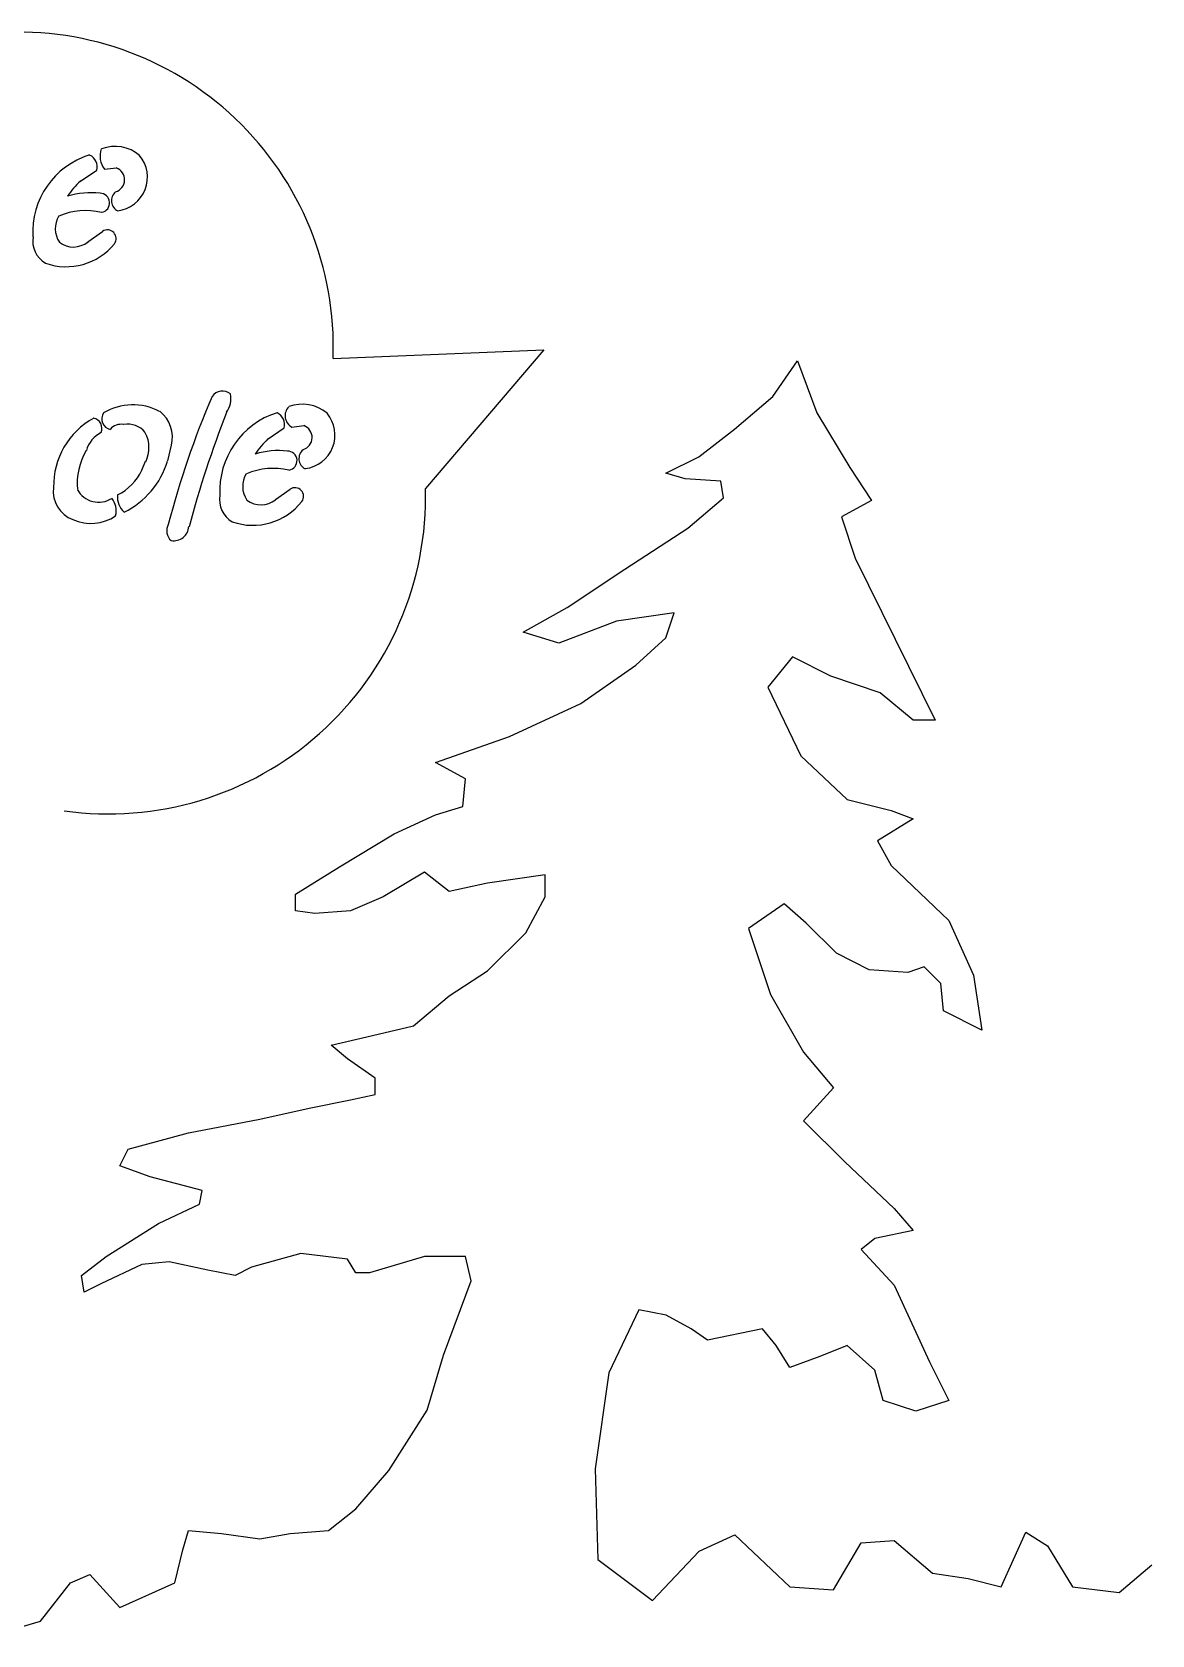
# Model space of a CAD drawing. Extents: x 0.4 to 21.8, y -6.9 to 5.1.
# Drawn here: x 14.54 to 21.82, y -5.61 to 4.81 of the extents above; entities that cross this region are included whole.
import ezdxf

# ---------------------------------------------------------------- set-up
doc = ezdxf.new("R2010")
doc.units = 0
doc.layers.get('0').update_dxf_attribs({"linetype": 'CONTINUOUS'})

msp = doc.modelspace()

# ---------------------------------------------------------------- linework, layer by layer
at = {"linetype": 'CONTINUOUS'}
for p, q in [((14.853, 3.844), (14.958, 3.916)), ((15.008, 3.921), (15.086, 3.931)), ((16.072, 2.169), (16.177, 2.24)), ((16.227, 2.246), (16.304, 2.255))]:
    msp.add_line(p, q, dxfattribs=at)
for p, q in [((14.901, 3.45), (14.996, 3.517)), ((15.443, 2.127), (15.418, 2.025)), ((15.252, 1.966), (15.275, 2.023)), ((16.12, 1.774), (16.215, 1.841))]:
    msp.add_line(p, q)
at = {"color": 1}
for p, q in [((16.494, 2.691), (17.864, 2.747)), ((17.864, 2.747), (17.095, 1.847)), ((19.353, 2.445), (19.514, 2.677)), ((19.514, 2.677), (19.639, 2.338)), ((19.104, 2.231), (19.353, 2.445)), ((19.639, 2.338), (19.853, 1.982)), ((18.872, 2.053), (19.104, 2.231)), ((18.658, 1.946), (18.872, 2.053)), ((19.853, 1.982), (19.995, 1.768)), ((18.783, 1.91), (18.658, 1.946)), ((19.015, 1.893), (18.783, 1.91)), ((19.032, 1.786), (19.015, 1.893)), ((18.801, 1.589), (19.032, 1.786)), ((19.995, 1.768), (19.799, 1.661)), ((18.39, 1.322), (18.801, 1.589)), ((19.799, 1.661), (19.888, 1.393)), ((19.888, 1.393), (20.408, 0.341)), ((18.016, 1.072), (18.39, 1.322)), ((17.731, 0.912), (18.016, 1.072)), ((18.337, 0.983), (17.962, 0.84)), ((18.711, 1.037), (18.337, 0.983)), ((18.658, 0.876), (18.711, 1.037)), ((17.962, 0.84), (17.731, 0.912)), ((18.462, 0.698), (18.658, 0.876)), ((19.481, 0.751), (19.32, 0.555)), ((19.73, 0.626), (19.481, 0.751)), ((18.105, 0.448), (18.462, 0.698)), ((20.051, 0.519), (19.73, 0.626)), ((19.32, 0.555), (19.534, 0.109)), ((17.641, 0.234), (18.105, 0.448)), ((20.265, 0.341), (20.051, 0.519)), ((20.408, 0.341), (20.265, 0.341)), ((17.16, 0.065), (17.641, 0.234)), ((19.534, 0.109), (19.837, -0.176)), ((17.356, -0.042), (17.16, 0.065)), ((17.338, -0.22), (17.356, -0.042)), ((19.837, -0.176), (20.123, -0.247)), ((16.892, -0.399), (17.16, -0.274)), ((17.16, -0.274), (17.338, -0.22)), ((20.265, -0.301), (20.034, -0.444)), ((20.123, -0.247), (20.265, -0.301)), ((16.536, -0.613), (16.892, -0.399)), ((20.034, -0.444), (20.123, -0.604)), ((16.251, -0.791), (16.536, -0.613)), ((20.123, -0.604), (20.497, -0.961)), ((17.089, -0.648), (16.821, -0.809)), ((17.249, -0.773), (17.089, -0.648)), ((17.499, -0.72), (17.249, -0.773)), ((17.873, -0.666), (17.499, -0.72)), ((17.873, -0.809), (17.873, -0.666)), ((16.251, -0.898), (16.251, -0.791)), ((16.821, -0.809), (16.607, -0.898)), ((17.748, -1.041), (17.873, -0.809)), ((16.375, -0.916), (16.251, -0.898)), ((16.607, -0.898), (16.375, -0.916)), ((19.427, -0.854), (19.195, -1.014)), ((19.57, -0.979), (19.427, -0.854)), ((17.499, -1.29), (17.748, -1.041)), ((19.195, -1.014), (19.338, -1.442)), ((19.766, -1.175), (19.57, -0.979)), ((20.497, -0.961), (20.658, -1.317)), ((19.98, -1.282), (19.766, -1.175)), ((17.249, -1.451), (17.499, -1.29)), ((20.23, -1.3), (19.98, -1.282)), ((20.337, -1.264), (20.23, -1.3)), ((20.444, -1.371), (20.337, -1.264)), ((20.658, -1.317), (20.711, -1.674)), ((17.017, -1.647), (17.249, -1.451)), ((19.338, -1.442), (19.552, -1.817)), ((20.462, -1.549), (20.444, -1.371)), ((20.711, -1.674), (20.462, -1.549)), ((16.714, -1.718), (17.017, -1.647)), ((16.482, -1.772), (16.714, -1.718)), ((16.589, -1.861), (16.482, -1.772)), ((16.768, -1.986), (16.589, -1.861)), ((19.552, -1.817), (19.748, -2.049)), ((16.768, -2.093), (16.768, -1.986)), ((19.748, -2.049), (19.552, -2.263)), ((16.019, -2.253), (16.34, -2.182)), ((16.34, -2.182), (16.607, -2.128)), ((16.607, -2.128), (16.768, -2.093)), ((15.555, -2.342), (16.019, -2.253)), ((19.552, -2.263), (19.82, -2.53)), ((15.163, -2.449), (15.555, -2.342)), ((15.109, -2.556), (15.163, -2.449)), ((15.305, -2.628), (15.109, -2.556)), ((19.82, -2.53), (20.141, -2.833)), ((15.644, -2.717), (15.305, -2.628)), ((15.359, -2.931), (15.626, -2.806)), ((15.626, -2.806), (15.644, -2.717)), ((20.141, -2.833), (20.265, -2.976)), ((15.02, -3.145), (15.359, -2.931)), ((20.265, -2.976), (20.016, -3.029)), ((20.016, -3.029), (19.927, -3.101)), ((19.927, -3.101), (20.141, -3.332)), ((14.86, -3.27), (15.02, -3.145)), ((15.252, -3.198), (14.984, -3.323)), ((15.43, -3.181), (15.252, -3.198)), ((15.68, -3.234), (15.43, -3.181)), ((15.965, -3.216), (15.858, -3.27)), ((16.286, -3.127), (15.965, -3.216)), ((16.589, -3.163), (16.286, -3.127)), ((16.643, -3.252), (16.589, -3.163)), ((17.089, -3.145), (16.732, -3.252)), ((17.356, -3.145), (17.089, -3.145)), ((17.392, -3.305), (17.356, -3.145)), ((14.877, -3.377), (14.86, -3.27)), ((14.984, -3.323), (14.877, -3.377)), ((15.858, -3.27), (15.68, -3.234)), ((16.732, -3.252), (16.643, -3.252)), ((17.213, -3.787), (17.392, -3.305)), ((20.141, -3.332), (20.372, -3.831)), ((18.482, -3.493), (18.286, -3.903)), ((18.66, -3.528), (18.482, -3.493)), ((18.821, -3.617), (18.66, -3.528)), ((18.928, -3.689), (18.821, -3.617)), ((19.285, -3.617), (18.928, -3.689)), ((19.374, -3.724), (19.285, -3.617)), ((19.463, -3.867), (19.374, -3.724)), ((19.837, -3.724), (19.659, -3.796)), ((20.016, -3.885), (19.837, -3.724)), ((17.106, -4.144), (17.213, -3.787)), ((19.659, -3.796), (19.463, -3.867)), ((20.372, -3.831), (20.497, -4.081)), ((18.286, -3.903), (18.197, -4.527)), ((20.069, -4.081), (20.016, -3.885)), ((16.857, -4.536), (17.106, -4.144)), ((20.283, -4.152), (20.069, -4.081)), ((20.497, -4.081), (20.283, -4.152)), ((16.643, -4.786), (16.857, -4.536)), ((18.197, -4.527), (18.215, -5.115)), ((16.464, -4.928), (16.643, -4.786)), ((15.519, -5.053), (15.555, -4.928)), ((15.555, -4.928), (15.769, -4.946)), ((15.769, -4.946), (16.019, -4.982)), ((16.019, -4.982), (16.215, -4.946)), ((16.215, -4.946), (16.464, -4.928)), ((18.874, -5.062), (19.106, -4.955)), ((19.106, -4.955), (19.463, -5.294)), ((19.927, -5.008), (20.141, -4.991)), ((20.141, -4.991), (20.39, -5.205)), ((20.836, -5.294), (20.997, -4.937)), ((20.997, -4.937), (21.139, -5.026)), ((15.466, -5.267), (15.519, -5.053)), ((18.571, -5.383), (18.874, -5.062)), ((19.748, -5.312), (19.927, -5.008)), ((21.139, -5.026), (21.3, -5.294)), ((18.215, -5.115), (18.571, -5.383)), ((20.39, -5.205), (20.622, -5.24)), ((21.603, -5.329), (21.817, -5.151)), ((14.592, -5.517), (14.788, -5.267)), ((14.788, -5.267), (14.913, -5.213)), ((14.913, -5.213), (15.109, -5.427)), ((15.109, -5.427), (15.466, -5.267)), ((19.463, -5.294), (19.748, -5.312)), ((20.622, -5.24), (20.836, -5.294)), ((21.3, -5.294), (21.603, -5.329)), ((14.289, -5.606), (14.592, -5.517))]:
    msp.add_line(p, q, dxfattribs=at)
for centre, radius, start, end in [((14.451, 2.768), 2.045, 357.8344, 95.1347), ((15.035, 1.792), 2.061, 261.9288, 1.5204)]:
    msp.add_arc(centre, radius, start, end, dxfattribs=at)
at = {"linetype": 'CONTINUOUS'}
for centre, radius, start, end in [((15.076, 3.819), 0.251, 50.0093, 110.3701), ((15.065, 3.515), 0.522, 107.0355, 183.5386), ((14.877, 3.937), 0.0844, 345.3476, 65.2448), ((15.125, 4.007), 0.145, 161.0004, 216.152), ((15.068, 3.87), 0.22, 277.0835, 39.9153), ((15.057, 3.853), 0.0824, 286.6474, 69.9334), ((14.92, 3.256), 0.513, 83.2902, 107.1101), ((14.98, 3.703), 0.0623, 280.0415, 89.9289), ((15.129, 3.717), 0.0746, 129.9641, 243.1308), ((14.887, 3.209), 0.444, 76.5922, 113.0964), ((15.18, 1.863), 0.502, 118.7339, 181.1783), ((14.925, 2.237), 0.0674, 336.411, 78.7922), ((15.059, 2.298), 0.0687, 144.924, 258.9682), ((15.194, 2.017), 0.373, 62.3474, 120.9072), ((16.29, 1.831), 0.532, 107.4255, 183.1033), ((16.095, 2.261), 0.0844, 345.3476, 65.2448), ((16.266, 2.319), 0.0835, 135.2015, 241.9508), ((16.294, 2.143), 0.251, 50.0093, 110.3701), ((16.287, 2.194), 0.22, 277.0835, 39.9153), ((15.065, 2.047), 0.18, 115.5574, 165.3088), ((15.116, 2.171), 0.0925, 79.2096, 139.8661), ((16.276, 2.178), 0.0824, 286.6474, 69.9334), ((16.139, 1.58), 0.513, 83.2902, 107.1101), ((16.198, 2.027), 0.0623, 280.0415, 89.9289), ((16.347, 2.041), 0.0746, 129.9641, 243.1308), ((14.897, 2.181), 0.544, 296.1266, 343.3188), ((14.934, 2.119), 0.353, 296.8521, 334.1737), ((16.105, 1.533), 0.444, 76.5922, 113.0964), ((14.971, 1.916), 0.159, 209.3289, 302.4879), ((14.95, 1.7), 0.135, 346.476, 37.6734), ((15.23, 1.792), 0.137, 174.899, 226.7308), ((14.921, 1.9), 0.281, 245.3771, 304.6509)]:
    msp.add_arc(centre, radius, start, end, dxfattribs=at)
for centre, radius, start, end in [((15.194, 3.468), 0.508, 132.2413, 146.8359), ((14.848, 3.535), 0.159, 148.6663, 213.5075), ((14.706, 3.454), 0.164, 169.7657, 240.5876), ((14.807, 3.566), 0.15, 232.2828, 309.1353), ((15.028, 3.471), 0.0563, 323.6589, 124.3008), ((14.759, 3.694), 0.406, 250.7768, 320.7928), ((20.942, 0.186), 5.7, 156.6626, 165.5036), ((15.775, 2.396), 0.0831, 51.2495, 144.1186), ((15.685, 2.429), 0.146, 323.1798, 12.6496), ((15.234, 2.179), 0.216, 346.1302, 51.6437), ((22.147, -0.156), 6.818, 158.5156, 165.0945), ((15.16, 2.116), 0.148, 40.0428, 100.1334), ((15.092, 2.112), 0.206, 333.5667, 27.917), ((15.26, 1.876), 0.429, 149.5328, 184.9605), ((16.413, 1.792), 0.508, 132.2413, 146.8359), ((16.066, 1.859), 0.159, 148.6663, 213.5075), ((14.869, 1.826), 0.193, 172.1163, 250.1496), ((15.92, 1.773), 0.164, 169.7657, 240.5876), ((16.026, 1.89), 0.15, 232.2828, 309.1353), ((16.247, 1.795), 0.0563, 323.6589, 124.3008), ((15.973, 2.012), 0.405, 250.7501, 321.8397), ((15.498, 1.572), 0.0851, 151.2337, 229.5354), ((15.458, 1.606), 0.0995, 260.9059, 355.5421)]:
    msp.add_arc(centre, radius, start, end)

doc.saveas('drawing.dxf')
